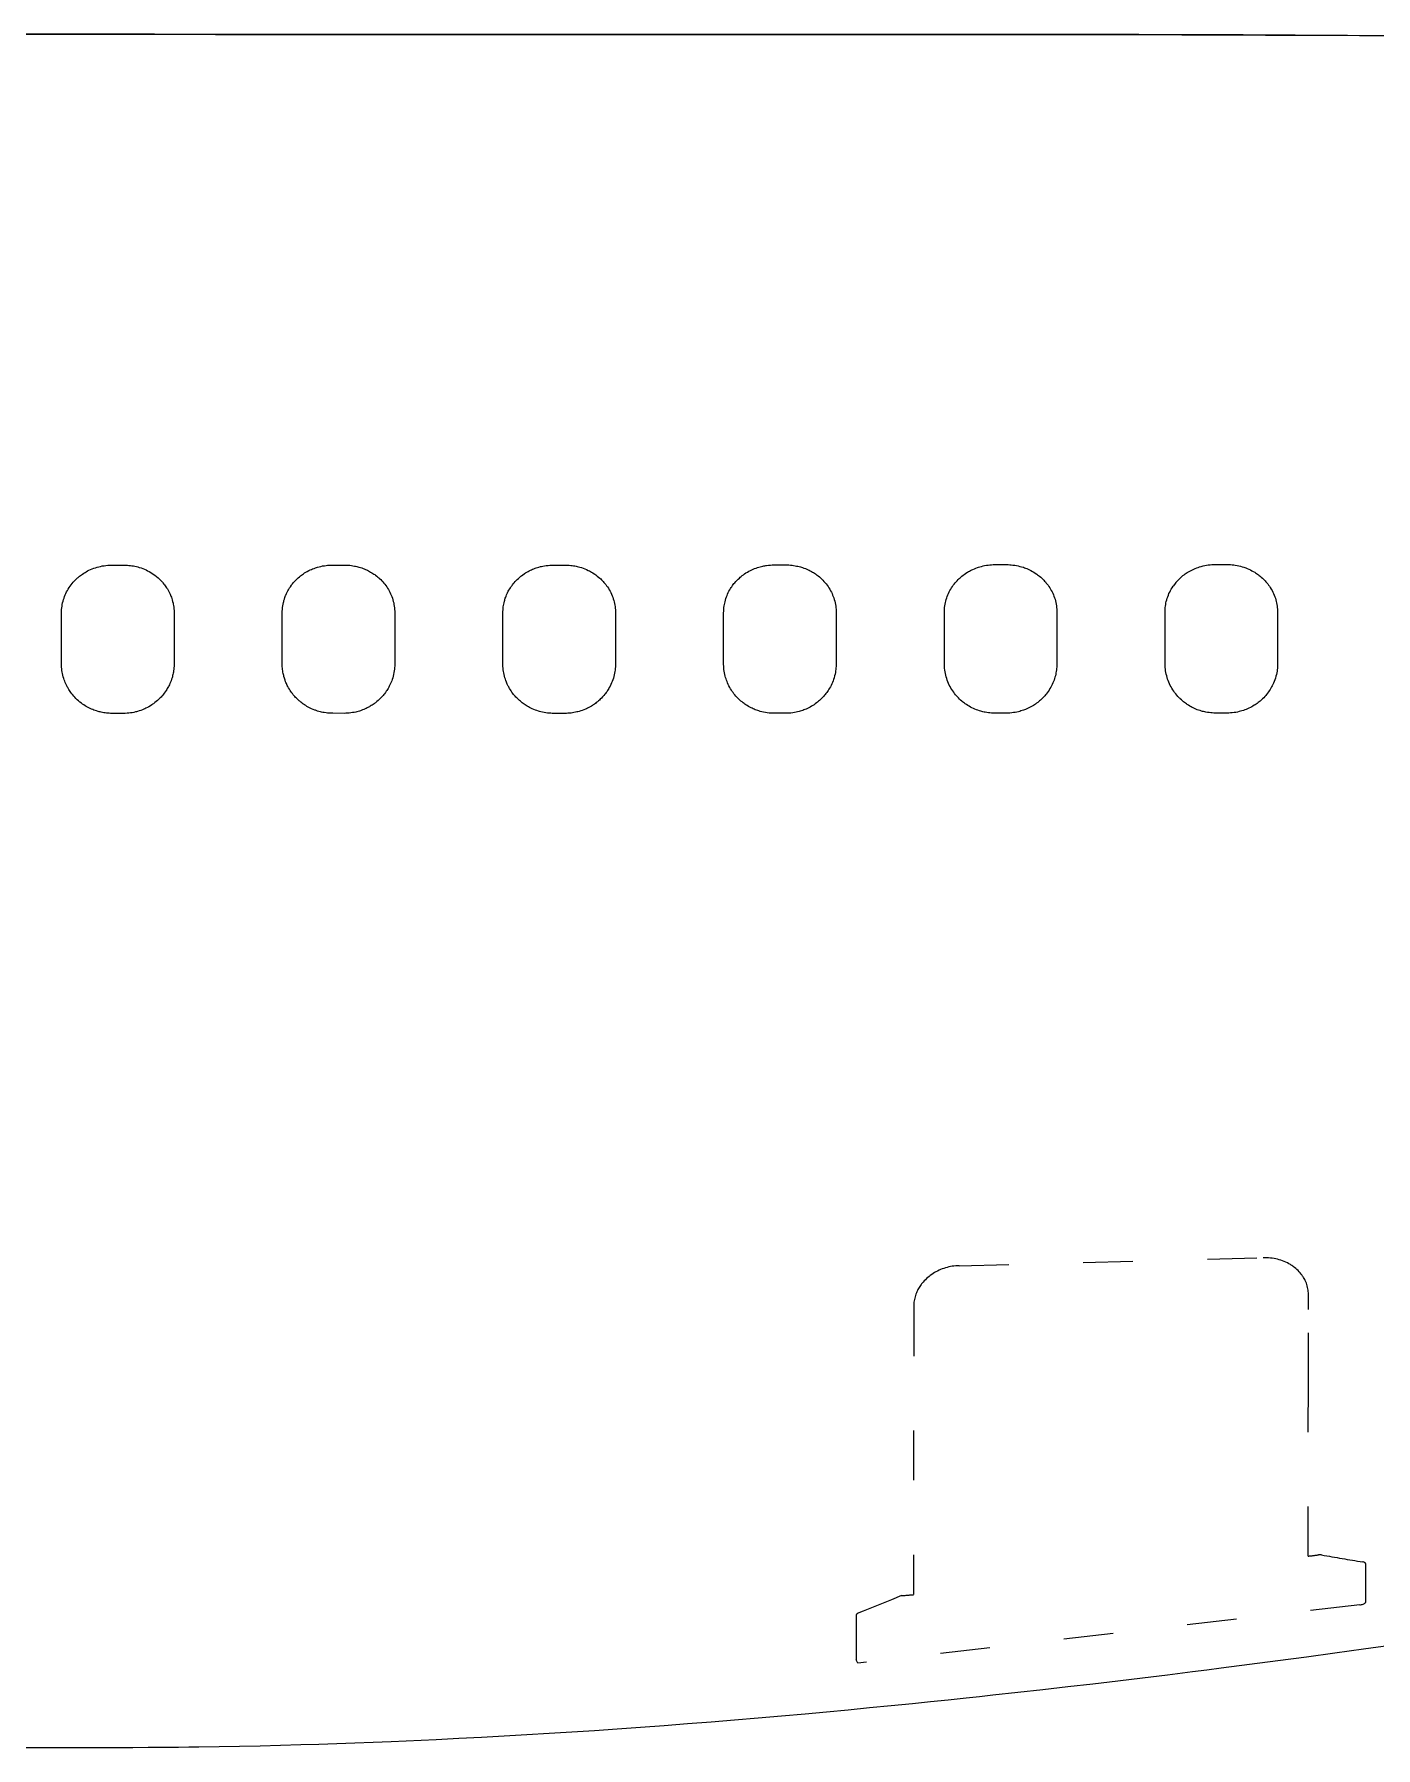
# Model space of a CAD drawing. Extents: x -62750 to 17911, y -49048 to 6133.
# Drawn here: x -39063 to -35821, y -3972 to 169 of the extents above; entities that cross this region are included whole.
import ezdxf

# ---------------------------------------------------------------- set-up
doc = ezdxf.new("R2010")
doc.units = 0
doc.linetypes.add('ACAD_ISO03W100', pattern=[30, 12, -18])
doc.layers.get('0').update_dxf_attribs({"linetype": 'CONTINUOUS'})
doc.layers.add('CargoDoors', color=7, linetype='ACAD_ISO03W100')

msp = doc.modelspace()

# ---------------------------------------------------------------- linework, layer by layer
at = {"color": 7}
for p, q in [((-38861.5, 168.6), (-39938.2, 168.6)), ((-39938.2, 168.6), (-38861.5, 168.6)), ((-37808.7, -1114.3), (-37780.7, -1114.2)), ((-38997.5, -1353.3), (-38997.5, -1229.9)), ((-38314.1, -1472.6), (-38342.1, -1472.5)), ((-37787.8, -1472.7), (-37808.8, -1472.7)), ((-37247.3, -1472.5), (-37275.3, -1472.5)), ((-36713.9, -1472.1), (-36741.9, -1472.1)), ((-36180.4, -1471.9), (-36208.4, -1471.9)), ((-38861.5, -3972.4), (-41877.7, -3972.4))]:
    msp.add_line(p, q, dxfattribs=at)
at = {"color": 7, "ltscale": 0.349609}
for p, q in [((-38875.5, -1114.3), (-38861.5, -1114.3)), ((-38342.1, -1114.1), (-38328.1, -1114.1))]:
    msp.add_line(p, q, dxfattribs=at)
at = {"color": 7, "ltscale": 0.001758}
msp.add_line((-38861.5, -1114.3), (-38861.5, -1114.3), dxfattribs=at)
msp.add_line((-38861.5, -1114.3), (-38861.5, -1114.3), dxfattribs=at)
at = {"color": 7, "ltscale": 0.34961}
msp.add_line((-38861.5, -1114.3), (-38847.5, -1114.3), dxfattribs=at)
at = {"color": 7, "ltscale": 0.349805}
msp.add_line((-38328.1, -1114.1), (-38314.1, -1114.1), dxfattribs=at)
at = {"color": 7, "ltscale": 0.349903}
for p, q in [((-37275.3, -1113.8), (-37261.3, -1113.8)), ((-37261.3, -1113.8), (-37247.3, -1113.8)), ((-37261.3, -1113.8), (-37247.3, -1113.8))]:
    msp.add_line(p, q, dxfattribs=at)
at = {"color": 7, "ltscale": 2.44141e-05}
for p, q in [((-37261.3, -1113.8), (-37261.3, -1113.8)), ((-37261.3, -1113.8), (-37261.3, -1113.8)), ((-36741.9, -1113.2), (-36741.9, -1113.2)), ((-36741.9, -1113.2), (-36741.9, -1113.2))]:
    msp.add_line(p, q, dxfattribs=at)
at = {"color": 7, "ltscale": 0.35}
for p, q in [((-36741.9, -1113.2), (-36727.9, -1113.1)), ((-36727.9, -1113.1), (-36713.9, -1113.1)), ((-36208.7, -1112.9), (-36194.7, -1112.9)), ((-36194.7, -1112.9), (-36180.7, -1112.9))]:
    msp.add_line(p, q, dxfattribs=at)
at = {"color": 7, "ltscale": 4.88281e-05}
msp.add_line((-36727.9, -1113.1), (-36727.9, -1113.1), dxfattribs=at)
msp.add_line((-36727.9, -1113.1), (-36727.9, -1113.1), dxfattribs=at)
at = {"color": 7, "ltscale": 0.349316}
msp.add_line((-38861.5, -1472.6), (-38875.5, -1472.6), dxfattribs=at)
at = {"color": 7, "ltscale": 0.002832}
msp.add_line((-38861.4, -1472.7), (-38861.5, -1472.7), dxfattribs=at)
at = {"color": 7, "ltscale": 0.349512}
msp.add_line((-38847.4, -1472.7), (-38861.4, -1472.7), dxfattribs=at)
at = {"color": 7, "ltscale": 0.175}
msp.add_line((-37780.8, -1472.7), (-37787.8, -1472.7), dxfattribs=at)
at = {"color": 7}
for points in [[(-35779.7, 164.7), (-35889.9, 165.5), (-36015.9, 166.3), (-36141.8, 166.9), (-36267.8, 167.4), (-36393.7, 167.8), (-36471.4, 168), (-36549, 168.1), (-36639.4, 168.3), (-36729.8, 168.3), (-36836, 168.4), (-36942.2, 168.3), (-37084, 168.3), (-37367.5, 168), (-37582.7, 167.8), (-37690.4, 167.8), (-37851.9, 167.7), (-37973, 167.7), (-38094.1, 167.8), (-38320.8, 168), (-38471.7, 168.2), (-38622.4, 168.4), (-38772.9, 168.5), (-38861.5, 168.6)], [(-38861.5, 168.6), (-38782.9, 168.5), (-38625.4, 168.4), (-38388.6, 168.1), (-38151.4, 167.8), (-38014.1, 167.8), (-37876.6, 167.7), (-37693.3, 167.8), (-37571.1, 167.8), (-37326.9, 168.1), (-37094.6, 168.3), (-36978.5, 168.3), (-36804.4, 168.4), (-36673.9, 168.3), (-36543.4, 168.1), (-36467.5, 168), (-36391.5, 167.8), (-36290.3, 167.5), (-36189.1, 167.1), (-36087.9, 166.7), (-35974.1, 166), (-35860.2, 165.3), (-35746.4, 164.4)], [(-38997.5, -1229.9), (-38997.4, -1225.8), (-38997.2, -1221.7), (-38996.8, -1217.7), (-38996.3, -1213.7), (-38995.7, -1209.7), (-38994.9, -1205.7), (-38993.9, -1201.7), (-38992.8, -1197.8), (-38991.5, -1193.9), (-38990.1, -1190.1), (-38988.6, -1186.3), (-38987, -1182.7), (-38985.2, -1179.1), (-38983.4, -1175.6), (-38981.3, -1172.1), (-38979.2, -1168.7), (-38976.9, -1165.3), (-38974.5, -1162.1), (-38972, -1158.9), (-38969.3, -1155.7), (-38966.5, -1152.7), (-38963.6, -1149.7), (-38960.6, -1146.8), (-38959, -1145.4), (-38957.3, -1143.9), (-38955.6, -1142.5), (-38953.9, -1141.1), (-38951.6, -1139.4), (-38949.2, -1137.6), (-38946.8, -1135.9), (-38943.8, -1133.9), (-38940.7, -1132.1), (-38937.6, -1130.3), (-38934.4, -1128.5), (-38931.1, -1126.9), (-38927.3, -1125.2), (-38923.5, -1123.5), (-38919.5, -1122), (-38915.5, -1120.6), (-38911.4, -1119.4), (-38907.3, -1118.3), (-38903.1, -1117.3), (-38898.9, -1116.4), (-38894.6, -1115.7), (-38890.3, -1115.2), (-38885.9, -1114.7), (-38881.6, -1114.5), (-38878.5, -1114.4), (-38875.5, -1114.3)], [(-38847.5, -1114.3), (-38844, -1114.3), (-38840.5, -1114.5), (-38837.7, -1114.6), (-38834.9, -1114.9), (-38831.2, -1115.3), (-38827.6, -1115.8), (-38823.9, -1116.4), (-38820.3, -1117.1), (-38816.7, -1117.9), (-38813.1, -1118.9), (-38809.6, -1119.9), (-38805.4, -1121.2), (-38801.3, -1122.7), (-38797.2, -1124.4), (-38793.3, -1126.1), (-38789.4, -1128), (-38785.5, -1130.1), (-38781.8, -1132.2), (-38778.1, -1134.5), (-38774.6, -1136.9), (-38771.2, -1139.4), (-38769.1, -1141), (-38767, -1142.7), (-38764.2, -1145.1), (-38761.5, -1147.5), (-38758.9, -1150), (-38758, -1150.9), (-38755.6, -1153.4), (-38753.6, -1155.7), (-38752.3, -1157.1), (-38750, -1160), (-38748.4, -1162), (-38746.9, -1164.1), (-38745.1, -1166.5), (-38743.5, -1169.1), (-38741.6, -1172), (-38739.9, -1175), (-38738.2, -1178), (-38736.7, -1181), (-38735.2, -1184.2), (-38734.1, -1186.9), (-38733, -1189.6), (-38732, -1192.2), (-38731.1, -1194.7), (-38729.9, -1198.5), (-38728.9, -1202.4), (-38728, -1206.2), (-38727.5, -1208.8), (-38726.9, -1212.1), (-38726.3, -1216.2), (-38725.9, -1220.2), (-38725.6, -1224.2), (-38725.5, -1228.2), (-38725.5, -1230.3), (-38725.5, -1349.1), (-38725.5, -1350.5), (-38725.5, -1355), (-38725.6, -1358.6), (-38725.8, -1362.3), (-38726.2, -1365.9), (-38726.6, -1369.6), (-38727.2, -1373.2), (-38727.7, -1375.8), (-38728.2, -1378.4), (-38728.9, -1381.2), (-38729.6, -1384), (-38730.4, -1386.9), (-38731.5, -1390.3), (-38732.7, -1393.7), (-38734, -1397), (-38735.4, -1400.2), (-38736.8, -1403.4), (-38738, -1405.8), (-38739.2, -1408.1), (-38740.5, -1410.4), (-38741.8, -1412.7), (-38743.1, -1414.9), (-38744.5, -1417.1), (-38746.7, -1420.4), (-38749.1, -1423.7), (-38751.3, -1426.6), (-38753.6, -1429.3), (-38755.3, -1431.3), (-38757, -1433.2), (-38758.8, -1435.1), (-38760.5, -1436.8), (-38762.2, -1438.5)], [(-38464, -1229.7), (-38464, -1225.5), (-38463.7, -1221.3), (-38463.3, -1217.1), (-38462.8, -1213), (-38462.1, -1208.9), (-38461.2, -1204.8), (-38460.6, -1202.3), (-38460, -1199.8), (-38459, -1196.4), (-38457.8, -1192.8), (-38456.8, -1190), (-38456, -1187.9), (-38455.5, -1186.7), (-38454, -1183.3), (-38452.4, -1180.1), (-38450.8, -1176.9), (-38449, -1173.7), (-38447.1, -1170.6), (-38446.4, -1169.5), (-38444.4, -1166.5), (-38442.1, -1163.2), (-38440.5, -1161.1), (-38439.3, -1159.5), (-38437.3, -1157.1), (-38435.2, -1154.8), (-38432.2, -1151.5), (-38429, -1148.4), (-38425.8, -1145.3), (-38422.6, -1142.6), (-38420, -1140.5), (-38417.9, -1138.9), (-38414.9, -1136.7), (-38412.9, -1135.4), (-38409.9, -1133.4), (-38406.8, -1131.5), (-38403.6, -1129.7), (-38399.8, -1127.7), (-38396.6, -1126.1), (-38393.2, -1124.6), (-38390.7, -1123.6), (-38387.2, -1122.2), (-38383.7, -1120.9), (-38381.2, -1120.1), (-38379.1, -1119.5), (-38375.2, -1118.4), (-38370.9, -1117.3), (-38366.7, -1116.4), (-38362.3, -1115.7)], [(-38362.3, -1115.7), (-38358.3, -1115.1), (-38354.3, -1114.6), (-38350.2, -1114.3), (-38346.2, -1114.1), (-38342.1, -1114.1)], [(-38314.1, -1114.1), (-38313.5, -1114.1), (-38309.3, -1114.2), (-38305.1, -1114.4), (-38301, -1114.8), (-38296.8, -1115.3), (-38293.2, -1115.8), (-38289.5, -1116.5), (-38286.8, -1117), (-38284.1, -1117.6), (-38281.4, -1118.3), (-38278.8, -1119), (-38275.3, -1120.1), (-38271.8, -1121.2), (-38268.9, -1122.3), (-38266.1, -1123.4), (-38263.2, -1124.6), (-38260.8, -1125.7), (-38258.3, -1126.8), (-38255.6, -1128.2), (-38253, -1129.6), (-38250.4, -1131), (-38247.2, -1132.9), (-38244.9, -1134.4), (-38242.7, -1135.9), (-38240.5, -1137.4), (-38238.4, -1138.9), (-38235.6, -1141.1), (-38232.8, -1143.3), (-38230.8, -1145.1), (-38228.8, -1146.9), (-38226.1, -1149.5), (-38223.4, -1152.2), (-38220.9, -1155), (-38218.4, -1157.8), (-38216, -1160.7), (-38213.8, -1163.8), (-38211.6, -1166.8)], [(-37890.7, -1144), (-37889.1, -1142.7), (-37887.4, -1141.3), (-37885.8, -1140), (-37883, -1137.9), (-37879.8, -1135.7), (-37878.2, -1134.7), (-37875.8, -1133.1), (-37873.3, -1131.6), (-37869.8, -1129.6), (-37867.4, -1128.4), (-37864.2, -1126.8), (-37861.7, -1125.6), (-37859.2, -1124.5), (-37855.7, -1123.1), (-37853.2, -1122.1), (-37850.6, -1121.2), (-37847.1, -1120.1), (-37843.6, -1119), (-37840, -1118.1), (-37837.3, -1117.4), (-37834.6, -1116.9), (-37830.3, -1116.1), (-37826.1, -1115.4), (-37821.8, -1114.9), (-37817.4, -1114.5), (-37813.1, -1114.3), (-37808.7, -1114.3)], [(-37780.7, -1114.2), (-37777.5, -1114.3), (-37774.3, -1114.4), (-37770.6, -1114.6), (-37766.9, -1115), (-37763.2, -1115.4), (-37760.1, -1115.9), (-37757.1, -1116.4), (-37754.1, -1117), (-37751.1, -1117.7), (-37748.1, -1118.4), (-37745.1, -1119.2), (-37740.9, -1120.5), (-37736.7, -1121.9), (-37732.6, -1123.5), (-37728.6, -1125.2), (-37724.6, -1127.1), (-37721.9, -1128.4), (-37719.3, -1129.8), (-37716.7, -1131.3), (-37713.5, -1133.2), (-37710.5, -1135.1), (-37708.3, -1136.6), (-37706.1, -1138.2), (-37702.8, -1140.7), (-37699.6, -1143.3), (-37696.4, -1146), (-37694.5, -1147.8), (-37692.6, -1149.7), (-37690.5, -1151.7), (-37688.5, -1153.9), (-37686.6, -1156), (-37684.3, -1158.8), (-37682.2, -1161.4), (-37680.1, -1164.1), (-37678.2, -1166.9)], [(-37332.8, -1127.4), (-37329.4, -1125.8), (-37325.9, -1124.2), (-37322.4, -1122.8), (-37319, -1121.5), (-37315.5, -1120.3), (-37312.2, -1119.2), (-37309, -1118.3), (-37305.7, -1117.5), (-37302.4, -1116.7), (-37300.1, -1116.2), (-37297.9, -1115.8), (-37295.7, -1115.4), (-37293.4, -1115.1), (-37288.9, -1114.6), (-37284.4, -1114.2), (-37279.9, -1113.9), (-37275.3, -1113.8)], [(-37247.3, -1113.8), (-37243.4, -1113.8), (-37239.4, -1114), (-37235.5, -1114.3), (-37231.8, -1114.7), (-37228.1, -1115.2), (-37224.5, -1115.8), (-37220.9, -1116.5), (-37217.8, -1117.1), (-37214.9, -1117.9), (-37211.9, -1118.7), (-37209.2, -1119.5), (-37206.6, -1120.3), (-37203.2, -1121.5), (-37199.7, -1122.8), (-37196.4, -1124.2), (-37193, -1125.7), (-37190.6, -1126.9), (-37188.2, -1128.1), (-37185, -1129.8), (-37182.7, -1131.1), (-37180.4, -1132.5), (-37177.9, -1134.1), (-37175.4, -1135.8), (-37173, -1137.5), (-37170.9, -1139), (-37168.8, -1140.6), (-37166, -1142.9), (-37163.3, -1145.3), (-37160.4, -1148), (-37157.5, -1150.8), (-37154.8, -1153.8), (-37152.1, -1156.8), (-37149.6, -1159.9), (-37147.1, -1163.1), (-37144.8, -1166.3)], [(-36844.4, -1166), (-36842.3, -1163), (-36840.1, -1160.1), (-36837.9, -1157.3), (-36835.6, -1154.6), (-36833.2, -1152), (-36830.8, -1149.4), (-36828.2, -1147), (-36825.9, -1144.9), (-36823.6, -1142.8), (-36821.6, -1141.1), (-36818.8, -1138.9), (-36815.7, -1136.7), (-36812.6, -1134.5), (-36809.5, -1132.5), (-36808.3, -1131.7), (-36805.2, -1129.9), (-36802.9, -1128.6), (-36800.9, -1127.5), (-36797.3, -1125.7), (-36794.8, -1124.6), (-36791.2, -1123), (-36787.5, -1121.5), (-36783.8, -1120.2), (-36781.1, -1119.3), (-36778.5, -1118.5), (-36774.5, -1117.4), (-36770.5, -1116.4), (-36766.5, -1115.5), (-36762.4, -1114.8), (-36758.3, -1114.2), (-36754.2, -1113.8), (-36750.1, -1113.4), (-36746, -1113.2), (-36741.9, -1113.2)], [(-36713.9, -1113.1), (-36709.9, -1113.2), (-36706, -1113.4), (-36702.1, -1113.7), (-36698.2, -1114.1), (-36693.9, -1114.7), (-36689.7, -1115.4), (-36685.4, -1116.3), (-36681.3, -1117.3), (-36677.1, -1118.4), (-36673, -1119.7), (-36670.4, -1120.6), (-36667.8, -1121.6), (-36664.4, -1122.9), (-36661.1, -1124.4), (-36657.8, -1125.9), (-36654.6, -1127.5), (-36651, -1129.5), (-36647.5, -1131.5), (-36644.1, -1133.7), (-36640.7, -1136), (-36638.6, -1137.5), (-36636.5, -1139.1), (-36633.7, -1141.4), (-36631, -1143.7), (-36628.4, -1146), (-36625.8, -1148.5), (-36623.3, -1151), (-36621.5, -1152.9), (-36619.8, -1154.9), (-36617.5, -1157.6), (-36615.4, -1160.2), (-36613.3, -1163), (-36611.4, -1165.8)], [(-36296.5, -1148), (-36293.9, -1145.5), (-36291.9, -1143.7), (-36289.9, -1142), (-36287.2, -1139.7), (-36284.3, -1137.6), (-36281.9, -1135.8), (-36279.4, -1134.1), (-36276.9, -1132.4), (-36273.8, -1130.6), (-36270.7, -1128.8), (-36267.5, -1127), (-36264.2, -1125.4), (-36260.9, -1123.9), (-36257.5, -1122.4), (-36254.1, -1121.1), (-36250.6, -1119.8), (-36247.1, -1118.7), (-36243, -1117.5), (-36238.8, -1116.4), (-36234.6, -1115.5), (-36230.3, -1114.7), (-36226.1, -1114), (-36221.7, -1113.5), (-36217.4, -1113.2), (-36213.1, -1112.9), (-36208.7, -1112.9)], [(-36180.7, -1112.9), (-36176.7, -1112.9), (-36172.7, -1113.1), (-36168.7, -1113.4), (-36164.6, -1113.9), (-36160.7, -1114.4), (-36156.4, -1115.2), (-36152.2, -1116), (-36148, -1117.1), (-36143.8, -1118.2), (-36139.8, -1119.5), (-36135.7, -1120.9), (-36131.7, -1122.5), (-36127.8, -1124.2), (-36123.9, -1126)], [(-37930.8, -1229.9), (-37930.7, -1226.3), (-37930.5, -1222.7), (-37930.2, -1219.1), (-37929.8, -1215.5), (-37929.3, -1211.9), (-37928.7, -1208.5), (-37928, -1205.2), (-37927.2, -1201.8), (-37926.5, -1199.4), (-37925.8, -1196.9), (-37925, -1194.4), (-37924.1, -1192), (-37923, -1189.1), (-37921.8, -1186.2), (-37920.6, -1183.3), (-37919.5, -1181), (-37917.7, -1177.5), (-37916.2, -1174.8), (-37914.4, -1171.8), (-37912.6, -1168.9), (-37910.5, -1165.7), (-37908.7, -1163.3), (-37907.6, -1161.9), (-37906, -1159.8), (-37903.6, -1156.9), (-37901.1, -1154.1), (-37898.5, -1151.3), (-37896, -1148.8), (-37893.4, -1146.4), (-37890.7, -1144)], [(-37397.3, -1229.6), (-37397.2, -1225.4), (-37397, -1221.2), (-37396.6, -1217.1), (-37396, -1212.9), (-37395.5, -1209.5), (-37394.8, -1206.1), (-37394, -1202.8), (-37393, -1198.9), (-37391.8, -1195.1), (-37390.5, -1191.3), (-37389.2, -1187.8), (-37387.7, -1184.3), (-37386.1, -1180.9), (-37384.4, -1177.6), (-37382.6, -1174.3), (-37380.7, -1171), (-37379.3, -1168.8), (-37377.8, -1166.6), (-37375.8, -1163.8), (-37374.1, -1161.4), (-37372.3, -1159.1), (-37370.4, -1156.9), (-37368.1, -1154.2), (-37365.3, -1151.2), (-37362.3, -1148.3), (-37359.3, -1145.5), (-37357.3, -1143.7), (-37355.3, -1142), (-37352.5, -1139.8), (-37349.6, -1137.7), (-37346.6, -1135.6), (-37343.3, -1133.4), (-37339.9, -1131.3), (-37336.4, -1129.3), (-37332.8, -1127.4)], [(-36123.9, -1126), (-36120.5, -1127.8), (-36117.2, -1129.6), (-36113.9, -1131.6), (-36111.6, -1133.1), (-36109.3, -1134.5), (-36107.1, -1136.1), (-36105, -1137.6), (-36102.9, -1139.3), (-36100.8, -1140.9), (-36098, -1143.2), (-36095.4, -1145.6), (-36092.8, -1148), (-36090.4, -1150.5), (-36088.6, -1152.5), (-36086.8, -1154.4), (-36084.5, -1157.1), (-36082.4, -1159.8), (-36080.3, -1162.5), (-36078.3, -1165.3)], [(-38211.6, -1166.8), (-38209.5, -1170), (-38207.5, -1173.3), (-38205.6, -1176.7), (-38203.8, -1180.1), (-38202.2, -1183.5), (-38200.7, -1187.1), (-38199.2, -1190.6), (-38198, -1194.2), (-38196.8, -1198.1), (-38195.7, -1201.9), (-38194.7, -1205.8), (-38194, -1209.8), (-38193.3, -1213.7), (-38192.8, -1217.7), (-38192.4, -1221.7), (-38192.2, -1225.7), (-38192.1, -1229.8)], [(-37678.2, -1166.9), (-37675.9, -1170.3), (-37673.8, -1173.8), (-37671.9, -1177.3), (-37670, -1180.9), (-37668.3, -1184.6), (-37666.7, -1188.3), (-37665.3, -1192.1), (-37664, -1195.9), (-37662.9, -1199.6), (-37661.9, -1203.3), (-37661.1, -1207), (-37660.3, -1210.8), (-37659.8, -1214.5), (-37659.3, -1218.3), (-37659, -1222.2), (-37658.8, -1226), (-37658.7, -1229.8)], [(-37144.8, -1166.3), (-37142.7, -1169.6), (-37140.7, -1172.8), (-37138.8, -1176.2), (-37137, -1179.6), (-37135.4, -1183.1), (-37133.9, -1186.6), (-37132.4, -1190.1), (-37131.2, -1193.8), (-37129.9, -1197.6), (-37128.9, -1201.4), (-37127.9, -1205.3), (-37127.1, -1209.3), (-37126.5, -1213.2), (-37126, -1217.2), (-37125.6, -1221.2), (-37125.4, -1225.3), (-37125.3, -1229.3)], [(-36863.9, -1229), (-36863.8, -1225), (-36863.6, -1220.9), (-36863.3, -1216.9), (-36862.7, -1212.9), (-36862.1, -1209), (-36861.3, -1205), (-36860.4, -1201.1), (-36859.3, -1197.2), (-36858.1, -1193.6), (-36856.8, -1189.9), (-36855.4, -1186.3), (-36853.9, -1182.8), (-36852.2, -1179.3), (-36850.5, -1175.9), (-36848.6, -1172.5), (-36846.6, -1169.2), (-36844.4, -1166)], [(-36611.4, -1165.8), (-36609.3, -1169), (-36607.3, -1172.3), (-36605.4, -1175.6), (-36603.6, -1179), (-36602, -1182.5), (-36600.4, -1186), (-36599, -1189.5), (-36597.7, -1193.2), (-36596.5, -1197), (-36595.5, -1200.8), (-36594.5, -1204.8), (-36593.7, -1208.7), (-36593.1, -1212.7), (-36592.6, -1216.6), (-36592.2, -1220.7), (-36592, -1224.7), (-36591.9, -1228.7)], [(-36330.6, -1228.6), (-36330.6, -1224.8), (-36330.4, -1220.9), (-36330.1, -1217.1), (-36329.6, -1213.3), (-36329, -1209.6), (-36328.3, -1205.8), (-36327.5, -1202.1), (-36326.5, -1198.3), (-36325.3, -1194.5), (-36324, -1190.7), (-36322.6, -1186.9), (-36321, -1183.2), (-36319.3, -1179.5), (-36317.5, -1175.9), (-36315.5, -1172.4), (-36313.4, -1168.9), (-36311.2, -1165.5)], [(-36078.3, -1165.3), (-36076.1, -1168.7), (-36073.9, -1172.2), (-36071.9, -1175.8), (-36070.1, -1179.4), (-36068.3, -1183.1), (-36066.7, -1186.9), (-36065.2, -1190.7), (-36063.9, -1194.6), (-36062.8, -1198.3), (-36061.8, -1202), (-36061, -1205.7), (-36060.3, -1209.4), (-36059.7, -1213.2), (-36059.2, -1217), (-36058.9, -1220.8), (-36058.7, -1224.7), (-36058.6, -1228.5)], [(-38427.3, -1438.4), (-38429.6, -1436.2), (-38431.8, -1433.9), (-38434, -1431.5), (-38435.4, -1429.9), (-38437.5, -1427.5), (-38439.5, -1424.9), (-38440.8, -1423.1), (-38443, -1420.1), (-38445, -1417.1), (-38446.9, -1414), (-38448.8, -1410.9), (-38450.5, -1407.7), (-38451.8, -1405.3), (-38452.9, -1402.9), (-38454, -1400.5), (-38455, -1398.2), (-38455.9, -1396.1), (-38457.3, -1392.3), (-38458.2, -1389.8), (-38459, -1387.2), (-38460, -1383.8), (-38460.6, -1381.2), (-38461.2, -1378.6), (-38461.8, -1376), (-38462.3, -1373.4), (-38462.8, -1369.9), (-38463.3, -1366.5), (-38463.6, -1363.1), (-38463.9, -1359.8), (-38464, -1356.4), (-38464, -1354.7), (-38464.1, -1349.9), (-38464, -1229.7)], [(-38192.1, -1229.8), (-38192.1, -1348.6), (-38192.1, -1351.7), (-38192.2, -1356.4), (-38192.3, -1358.9), (-38192.4, -1361.4), (-38192.8, -1365.7), (-38193.4, -1369.9), (-38194, -1374.2), (-38194.9, -1378.4), (-38195.9, -1382.5), (-38197.1, -1386.6), (-38198.4, -1390.7), (-38199.6, -1394.1), (-38200.9, -1397.4), (-38202.2, -1400.6), (-38203.7, -1403.8), (-38205.3, -1407), (-38206.7, -1409.6), (-38208.2, -1412.2), (-38209.7, -1414.8), (-38211.1, -1417), (-38212.6, -1419.2), (-38214.7, -1422.2), (-38216.8, -1425.1), (-38218.5, -1427.2), (-38220.2, -1429.2), (-38223, -1432.4), (-38225.9, -1435.5), (-38228.9, -1438.5)], [(-37894, -1438.6), (-37895.6, -1437), (-37897.2, -1435.4), (-37899.2, -1433.3), (-37901.2, -1431), (-37903.2, -1428.7), (-37904.9, -1426.7), (-37906.5, -1424.6), (-37908.9, -1421.3), (-37911.2, -1418), (-37912.4, -1416.1), (-37914.5, -1412.6), (-37915.6, -1410.7), (-37916.7, -1408.8), (-37917.7, -1406.9), (-37918.7, -1404.9), (-37920.2, -1401.7), (-37921.3, -1399.3), (-37922.3, -1396.9), (-37923.6, -1393.6), (-37924.7, -1390.2), (-37925.9, -1386.5), (-37927, -1382.7), (-37927.9, -1378.9), (-37928.7, -1375), (-37929.4, -1371.1), (-37929.9, -1367.2), (-37930.3, -1363.3), (-37930.6, -1359.4), (-37930.7, -1355.5), (-37930.8, -1353.3), (-37930.8, -1348.9), (-37930.8, -1229.9)], [(-37658.7, -1229.8), (-37658.7, -1348.6), (-37658.7, -1352.3), (-37658.8, -1356.5), (-37658.9, -1360.3), (-37659.2, -1364.2), (-37659.7, -1368), (-37660.2, -1371.8), (-37660.9, -1375.5), (-37661.7, -1379.5), (-37662.7, -1383.5), (-37663.9, -1387.5), (-37665.2, -1391.4), (-37666.6, -1395.3), (-37668.2, -1399.1), (-37669.9, -1402.9), (-37671.7, -1406.7), (-37673.7, -1410.3), (-37675, -1412.6), (-37676.4, -1414.9), (-37677.8, -1417.2), (-37679.2, -1419.4), (-37681.3, -1422.3), (-37682.9, -1424.5), (-37684.6, -1426.6), (-37687.1, -1429.7), (-37689.8, -1432.8), (-37692.6, -1435.7), (-37695.5, -1438.6)], [(-37360.5, -1438.4), (-37363, -1435.9), (-37365.5, -1433.4), (-37367.9, -1430.7), (-37370.2, -1428), (-37372.4, -1425.2), (-37374.5, -1422.4), (-37376.6, -1419.5), (-37378.6, -1416.5), (-37380.5, -1413.5), (-37382.5, -1410), (-37384.4, -1406.5), (-37386.1, -1402.9), (-37387.8, -1399.2), (-37389.1, -1395.9), (-37390.4, -1392.6), (-37391.5, -1389.3), (-37392.6, -1385.9), (-37393.5, -1382.5), (-37394.5, -1378.6), (-37395.3, -1374.6), (-37396, -1370.6), (-37396.5, -1366.6), (-37396.9, -1362.6), (-37397.2, -1358.6), (-37397.3, -1354.5), (-37397.3, -1354), (-37397.3, -1349.9), (-37397.3, -1229.6)], [(-37125.3, -1229.3), (-37125.3, -1347.9), (-37125.3, -1351.8), (-37125.4, -1355.9), (-37125.5, -1359.4), (-37125.8, -1362.9), (-37126.1, -1366.4), (-37126.6, -1369.9), (-37127.3, -1374), (-37128.1, -1378.2), (-37129.1, -1382.3), (-37130.2, -1386.4), (-37131.5, -1390.4), (-37132.9, -1394.1), (-37134.3, -1397.7), (-37135.9, -1401.3), (-37137.5, -1404.9), (-37139.3, -1408.4), (-37141.1, -1411.5), (-37142.9, -1414.5), (-37144.8, -1417.5), (-37146.5, -1420), (-37148.2, -1422.4), (-37150, -1424.8), (-37151.7, -1426.9), (-37153.4, -1429), (-37156.2, -1432.2), (-37159.1, -1435.3), (-37162.1, -1438.3)], [(-36827.2, -1438), (-36829.7, -1435.5), (-36832.1, -1432.9), (-36834.5, -1430.3), (-36836.8, -1427.6), (-36839, -1424.8), (-36841.4, -1421.6), (-36843.8, -1418.3), (-36845.9, -1414.9), (-36848, -1411.5), (-36850, -1407.9), (-36851.9, -1404.2), (-36853.7, -1400.4), (-36855.4, -1396.5), (-36856.9, -1392.5), (-36858.2, -1388.5), (-36859.5, -1384.5), (-36860.6, -1380.4), (-36861.5, -1376.3), (-36862.3, -1372.1), (-36862.9, -1367.9), (-36863.4, -1363.7), (-36863.7, -1359.5), (-36863.8, -1357.2), (-36863.9, -1354.9), (-36863.9, -1352.5), (-36863.9, -1347.6), (-36863.9, -1229)], [(-36591.9, -1228.7), (-36591.9, -1238.9), (-36591.9, -1349.1), (-36591.9, -1350.6), (-36591.9, -1353.7), (-36592, -1357.2), (-36592.2, -1360.7), (-36592.5, -1364.2), (-36592.9, -1367.7), (-36593.5, -1371.2), (-36594.1, -1374.7), (-36594.8, -1378.1), (-36595.6, -1381.6), (-36596.6, -1385), (-36597.6, -1388.4), (-36598.9, -1392), (-36600.2, -1395.6), (-36601.7, -1399.2), (-36603.3, -1402.7), (-36605, -1406.1), (-36606.8, -1409.5), (-36608.8, -1412.9), (-36610.9, -1416.3), (-36613.1, -1419.5), (-36615.4, -1422.7), (-36617.8, -1425.9), (-36619.5, -1428), (-36621.2, -1430), (-36623.6, -1432.7), (-36626.1, -1435.3), (-36628.7, -1437.8)], [(-36296.5, -1434.9), (-36299.4, -1431.9), (-36302.1, -1428.7), (-36304.8, -1425.5), (-36307.3, -1422.2), (-36309.7, -1418.8), (-36311.9, -1415.4), (-36314, -1412), (-36316, -1408.5), (-36317.9, -1405), (-36319.7, -1401.2), (-36321.3, -1397.5), (-36322.9, -1393.6), (-36324.3, -1389.8), (-36325.5, -1385.8), (-36326.6, -1381.9), (-36327.6, -1377.9), (-36328.5, -1373.8), (-36329.1, -1369.8), (-36329.7, -1365.7), (-36330.1, -1361.6), (-36330.4, -1357.5), (-36330.5, -1353.3), (-36330.5, -1353.1), (-36330.5, -1348.9), (-36330.6, -1228.6)], [(-36058.6, -1228.5), (-36058.5, -1270.5), (-36058.5, -1347.9), (-36058.5, -1350.8), (-36058.5, -1352.9), (-36058.5, -1356.5), (-36058.7, -1360.1), (-36059, -1363.6), (-36059.4, -1367.1), (-36059.9, -1370.6), (-36060.6, -1374.8), (-36061.5, -1379), (-36062.6, -1383.1), (-36063.8, -1387.3), (-36065.2, -1391.3), (-36066.7, -1395.4), (-36068.3, -1399.4), (-36069.8, -1402.6), (-36071.4, -1405.8), (-36073.1, -1408.9), (-36074.8, -1412), (-36076.7, -1415.1), (-36078.6, -1418.1), (-36080.7, -1421), (-36082.8, -1423.9), (-36085, -1426.7), (-36087.3, -1429.4), (-36089.7, -1432.1), (-36092.2, -1434.8), (-36094.8, -1437.3)], [(-38875.5, -1472.6), (-38879.1, -1472.6), (-38882.6, -1472.4), (-38886.2, -1472.2), (-38889.2, -1471.9), (-38892.2, -1471.5), (-38895.2, -1471.1), (-38898.8, -1470.4), (-38901.4, -1469.9), (-38904.1, -1469.3), (-38906.7, -1468.6), (-38909.3, -1467.9), (-38912.8, -1466.9), (-38916.3, -1465.7), (-38919.1, -1464.7), (-38921.9, -1463.6), (-38924.7, -1462.4), (-38928, -1461), (-38931.3, -1459.4), (-38934.4, -1457.7), (-38937.6, -1455.9), (-38940.7, -1454.1), (-38943.7, -1452.1), (-38946.7, -1450.1), (-38949.6, -1448), (-38953, -1445.3), (-38956.4, -1442.5), (-38959.5, -1439.7), (-38962.6, -1436.7), (-38965.6, -1433.6), (-38968, -1430.9), (-38970.4, -1428.2), (-38972.6, -1425.4), (-38974.8, -1422.5), (-38976.8, -1419.6), (-38978.5, -1417.1), (-38980, -1414.6), (-38981.6, -1412.1), (-38982.6, -1410.2), (-38983.7, -1408.3), (-38984.7, -1406.3), (-38985.7, -1404.4), (-38987.2, -1401.2), (-38988.6, -1397.9), (-38989.9, -1394.6), (-38991.1, -1391.3), (-38992.2, -1388), (-38993.3, -1384.2), (-38994.3, -1380.4), (-38995.1, -1376.5), (-38995.9, -1372.7), (-38996.5, -1368.8), (-38996.9, -1364.9), (-38997.2, -1361.1), (-38997.4, -1357.2), (-38997.5, -1353.3)], [(-38762.2, -1438.5), (-38765.3, -1441.4), (-38768.5, -1444.1), (-38771.7, -1446.7), (-38775.1, -1449.3), (-38777.3, -1450.8), (-38779.5, -1452.3), (-38782.8, -1454.4), (-38786.3, -1456.5), (-38789.8, -1458.4), (-38793.4, -1460.3), (-38795.9, -1461.4), (-38798.3, -1462.5), (-38802, -1464), (-38805.8, -1465.5), (-38809.6, -1466.8), (-38813.5, -1467.9), (-38816.1, -1468.7), (-38818.7, -1469.3), (-38822.7, -1470.2), (-38826.8, -1471), (-38830.8, -1471.6), (-38835, -1472.1), (-38839.1, -1472.4), (-38843.3, -1472.7), (-38847.4, -1472.7)], [(-38362.4, -1470.9), (-38365.6, -1470.3), (-38368.8, -1469.6), (-38372, -1468.9), (-38375.4, -1468), (-38378.8, -1467), (-38380.6, -1466.4), (-38383.8, -1465.3), (-38385.7, -1464.6), (-38389.1, -1463.2), (-38393.2, -1461.5), (-38395.1, -1460.6), (-38397.8, -1459.3), (-38401.1, -1457.6), (-38404.3, -1455.7), (-38407.3, -1454), (-38410.1, -1452.1), (-38413, -1450.2), (-38414, -1449.5), (-38416.9, -1447.4), (-38419.3, -1445.5), (-38421.7, -1443.5), (-38423.5, -1442), (-38425.4, -1440.2), (-38427.3, -1438.4)], [(-38228.9, -1438.5), (-38232, -1441.4), (-38235.2, -1444.1), (-38238.5, -1446.8), (-38240, -1447.9), (-38242.2, -1449.5), (-38244.4, -1451.1), (-38246.7, -1452.6), (-38248.9, -1454), (-38251.2, -1455.4), (-38253.5, -1456.7), (-38255.8, -1458), (-38258.7, -1459.4), (-38261.5, -1460.8), (-38264, -1462), (-38267.1, -1463.3), (-38270.2, -1464.5), (-38271.5, -1465), (-38274.9, -1466.2), (-38277.5, -1467), (-38280.5, -1467.9), (-38283.6, -1468.7), (-38286.2, -1469.4), (-38290.1, -1470.2), (-38294.1, -1470.9), (-38298.1, -1471.5), (-38302.1, -1472), (-38306.1, -1472.3), (-38310.1, -1472.5), (-38314.1, -1472.6)], [(-37808.8, -1472.7), (-37811.8, -1472.7), (-37814.9, -1472.5), (-37817.9, -1472.4), (-37820.6, -1472.1), (-37823.3, -1471.8), (-37826.9, -1471.4), (-37831.1, -1470.7), (-37835.3, -1469.8), (-37839.4, -1468.9), (-37842, -1468.2), (-37844.6, -1467.4), (-37848.5, -1466.1), (-37852.4, -1464.7), (-37856.3, -1463.2), (-37860.1, -1461.6), (-37863.4, -1460), (-37866.2, -1458.6), (-37868.9, -1457.1), (-37872.1, -1455.3), (-37874.4, -1453.9), (-37876.6, -1452.4), (-37879.1, -1450.7), (-37881.5, -1449), (-37883.9, -1447.2), (-37886.2, -1445.4), (-37888.5, -1443.5), (-37890.7, -1441.6)], [(-37695.5, -1438.6), (-37697.4, -1440.4), (-37699.4, -1442.1), (-37702.1, -1444.5), (-37705, -1446.7), (-37707.4, -1448.6), (-37709.8, -1450.3), (-37712.3, -1452), (-37714.6, -1453.5), (-37716.8, -1454.9), (-37720, -1456.7), (-37723.2, -1458.5), (-37726.4, -1460.1), (-37728.9, -1461.3), (-37731.3, -1462.4), (-37735.1, -1464), (-37738.9, -1465.4), (-37742.8, -1466.7), (-37746.7, -1467.9), (-37749.3, -1468.6), (-37751.9, -1469.3), (-37755.4, -1470.1), (-37759, -1470.8), (-37762.6, -1471.4), (-37766.2, -1471.8), (-37769.8, -1472.2), (-37773.5, -1472.5), (-37777.1, -1472.6), (-37780.8, -1472.7)], [(-37275.3, -1472.5), (-37278.8, -1472.4), (-37283.2, -1472.2), (-37287.6, -1471.9), (-37292, -1471.4), (-37296.4, -1470.7), (-37300.7, -1469.9), (-37305, -1468.9), (-37309.3, -1467.8), (-37312.1, -1466.9), (-37315, -1466), (-37317.8, -1465), (-37321.2, -1463.7), (-37323.7, -1462.6), (-37326.2, -1461.5), (-37328.7, -1460.4), (-37331.1, -1459.2), (-37334.3, -1457.5), (-37337.5, -1455.8), (-37340.5, -1453.9), (-37343.6, -1451.9), (-37345.9, -1450.4), (-37348.1, -1448.8), (-37350.2, -1447.2), (-37352.9, -1445.1), (-37355.5, -1443), (-37358, -1440.7), (-37360.5, -1438.4)], [(-37162.1, -1438.3), (-37163.3, -1439.4), (-37165.5, -1441.4), (-37167.8, -1443.4), (-37170.1, -1445.3), (-37172.9, -1447.5), (-37175.8, -1449.7), (-37178.8, -1451.7), (-37181.8, -1453.7), (-37184.9, -1455.5), (-37188.1, -1457.3), (-37191.3, -1459), (-37194.6, -1460.6), (-37197.9, -1462.1), (-37201.2, -1463.5), (-37203.7, -1464.5), (-37206.3, -1465.4), (-37209.1, -1466.4), (-37212, -1467.3), (-37214.9, -1468.1), (-37218.5, -1469), (-37222, -1469.8), (-37226.2, -1470.6), (-37230.4, -1471.3), (-37234.6, -1471.8), (-37238.8, -1472.2), (-37243.1, -1472.4), (-37247.3, -1472.5)], [(-36741.9, -1472.1), (-36745.9, -1472), (-36749.8, -1471.9), (-36753.7, -1471.6), (-36757.6, -1471.1), (-36761.5, -1470.6), (-36765.3, -1469.9), (-36768, -1469.4), (-36770.6, -1468.8), (-36773.3, -1468.1), (-36775.9, -1467.4), (-36779.3, -1466.3), (-36782.8, -1465.2), (-36786.5, -1463.8), (-36790.1, -1462.4), (-36793.7, -1460.8), (-36797.2, -1459.1), (-36800.7, -1457.3), (-36804.1, -1455.4), (-36807.2, -1453.5), (-36810.3, -1451.5), (-36813.3, -1449.5), (-36815.5, -1447.9), (-36817.6, -1446.3), (-36819.7, -1444.6), (-36821.8, -1442.9), (-36824.5, -1440.5), (-36827.2, -1438)], [(-36628.7, -1437.8), (-36630.3, -1439.4), (-36631.9, -1440.9), (-36633.6, -1442.3), (-36635.3, -1443.8), (-36638.1, -1446), (-36641, -1448.2), (-36643.6, -1450.1), (-36646.2, -1451.8), (-36648.5, -1453.3), (-36651.6, -1455.2), (-36654.7, -1457), (-36658, -1458.7), (-36661.2, -1460.3), (-36664.5, -1461.8), (-36667.9, -1463.2), (-36670.4, -1464.1), (-36672.9, -1465.1), (-36675.8, -1466), (-36678.7, -1466.9), (-36681.6, -1467.8), (-36685.1, -1468.7), (-36688.6, -1469.5), (-36692.8, -1470.3), (-36697, -1470.9), (-36701.2, -1471.4), (-36705.5, -1471.8), (-36709.7, -1472), (-36713.9, -1472.1)], [(-36208.4, -1471.9), (-36212.4, -1471.9), (-36216.3, -1471.7), (-36220.2, -1471.4), (-36224.2, -1470.9), (-36228.1, -1470.4), (-36232, -1469.7), (-36234.6, -1469.1), (-36237.3, -1468.5), (-36239.9, -1467.9), (-36242.5, -1467.1), (-36246, -1466.1), (-36249.4, -1464.9), (-36252.8, -1463.7), (-36256.2, -1462.3), (-36259.5, -1460.9), (-36262.8, -1459.3), (-36265.2, -1458.1), (-36267.6, -1456.8), (-36270.8, -1455), (-36273.9, -1453.2), (-36276.9, -1451.2), (-36279.1, -1449.7), (-36281.3, -1448.1), (-36283.5, -1446.5), (-36285.6, -1444.8), (-36288.4, -1442.5), (-36291.1, -1440.1), (-36293.8, -1437.6)], [(-36094.8, -1437.3), (-36096.4, -1438.9), (-36098.6, -1440.9), (-36100.9, -1442.9), (-36103.2, -1444.8), (-36105.6, -1446.6), (-36108, -1448.4), (-36110.5, -1450.2), (-36112.7, -1451.7), (-36115, -1453.2), (-36118.1, -1455), (-36121.2, -1456.8), (-36124.4, -1458.5), (-36127.7, -1460.1), (-36131, -1461.6), (-36134.3, -1463), (-36137.7, -1464.3), (-36141.1, -1465.5), (-36144.6, -1466.6), (-36148.1, -1467.6), (-36151.6, -1468.5), (-36155.6, -1469.4), (-36159.7, -1470.2), (-36163.8, -1470.8), (-36168, -1471.3), (-36172.1, -1471.6), (-36176.2, -1471.8), (-36180.4, -1471.9)], [(-38342.1, -1472.5), (-38346.2, -1472.5), (-38350.2, -1472.3), (-38354.3, -1471.9), (-38358.3, -1471.5), (-38362.4, -1470.9)], [(-35785.8, -3725.1), (-35851.2, -3734.3), (-35920, -3743.8), (-35988.8, -3753.2), (-36057.6, -3762.4), (-36126.5, -3771.5), (-36195.3, -3780.4), (-36229.7, -3784.8), (-36264.2, -3789.2), (-36324.4, -3796.7), (-36384.7, -3804.1), (-36445, -3811.4), (-36505.3, -3818.5), (-36565.6, -3825.5), (-36625.9, -3832.4), (-36686.2, -3839.2), (-36746.6, -3845.8), (-36779, -3849.3), (-36811.3, -3852.8), (-36854.5, -3857.3), (-36897.7, -3861.8), (-36940.9, -3866.2), (-36992.8, -3871.3), (-37044.6, -3876.4), (-37096.5, -3881.4), (-37148.4, -3886.2), (-37200.3, -3891), (-37257.1, -3896), (-37313.9, -3900.9), (-37370.7, -3905.7), (-37427.5, -3910.4), (-37484.3, -3914.9), (-37541.2, -3919.2), (-37598, -3923.4), (-37654.9, -3927.4), (-37709.5, -3931.2), (-37764.1, -3934.8), (-37818.7, -3938.2), (-37873.3, -3941.5), (-37928, -3944.7), (-37982.6, -3947.7), (-38037.2, -3950.5), (-38064.5, -3951.9), (-38091.8, -3953.2), (-38128.2, -3954.9), (-38164.7, -3956.5), (-38201.1, -3958.1), (-38244.7, -3959.9), (-38288.4, -3961.5), (-38332.1, -3963.1), (-38375.8, -3964.5), (-38419.4, -3965.8), (-38468.6, -3967.2), (-38517.8, -3968.4), (-38567, -3969.4), (-38616.2, -3970.3), (-38665.3, -3971.1), (-38689.9, -3971.4), (-38714.4, -3971.7), (-38751.2, -3972), (-38788, -3972.2), (-38824.8, -3972.4), (-38861.5, -3972.4)]]:
    msp.add_lwpolyline(points, dxfattribs=at)
for centre, radius, start, end in [((-36215.6, -1230.7), 115.7, 134.3935, 145.7277), ((-37797.7, -1337.9), 139.3, 226.3097, 228.1199), ((-37797.7, -1337.9), 139.3, 226.3097, 228.1199), ((-36208.5, -1349), 122.9, 224.2868, 226.1019), ((-36208.5, -1349), 122.9, 224.2868, 226.1019)]:
    msp.add_arc(centre, radius, start, end, dxfattribs=at)
at = {"layer": 'CargoDoors', "color": 7, "ltscale": 10}
for points in [[(-36828.1, -2807.5), (-36832.3, -2807.6), (-36836.5, -2807.9), (-36840.6, -2808.4), (-36844.8, -2809), (-36848.9, -2809.7), (-36853, -2810.5), (-36857.1, -2811.5), (-36861.1, -2812.6), (-36865.1, -2813.9), (-36869.1, -2815.3), (-36872.9, -2816.8), (-36876.8, -2818.5), (-36880.5, -2820.3), (-36884.1, -2822.2), (-36887.7, -2824.2), (-36891.1, -2826.3), (-36894.5, -2828.5), (-36897.8, -2830.9), (-36900.9, -2833.3), (-36904, -2835.9), (-36907, -2838.5), (-36909.8, -2841.3), (-36912.6, -2844.1), (-36915.2, -2847.1), (-36917.7, -2850.1), (-36919, -2851.7), (-36920.2, -2853.3), (-36921.7, -2855.5), (-36923.2, -2857.7), (-36924.6, -2859.9), (-36926.1, -2862.5), (-36927.6, -2865.1), (-36928.9, -2867.7), (-36930.2, -2870.3), (-36931.5, -2873.4), (-36932.7, -2876.5), (-36933.8, -2879.7), (-36934.8, -2882.8), (-36935.6, -2886), (-36936.3, -2889.2), (-36936.9, -2892.5), (-36937.4, -2895.8), (-36937.8, -2899.2), (-36938, -2902.6), (-36938, -2905.9)], [(-36828.1, -2807.5), (-36093.4, -2788.3)], [(-35984.1, -2876.8), (-35984.2, -2873.4), (-35984.4, -2870), (-35984.8, -2866.6), (-35985.4, -2863.2), (-35986, -2859.8), (-35986.9, -2856.5), (-35987.9, -2853.2), (-35989, -2850), (-35990.3, -2846.8), (-35991.7, -2843.6), (-35992.9, -2841.1), (-35994.3, -2838.7), (-35995.7, -2836.3), (-35997.1, -2834), (-35998.2, -2832.4), (-35999.2, -2830.9), (-36000.3, -2829.4), (-36001.5, -2827.9), (-36003.9, -2825), (-36006.4, -2822.2), (-36009, -2819.4), (-36011.8, -2816.8), (-36014.6, -2814.3), (-36017.6, -2811.8), (-36019.8, -2810.2), (-36022, -2808.6), (-36024.2, -2807.1), (-36026, -2806), (-36027.7, -2804.9), (-36031.3, -2802.8), (-36034.9, -2800.8), (-36038.7, -2799), (-36042.5, -2797.3), (-36046.5, -2795.8), (-36050.5, -2794.4), (-36054.5, -2793.1), (-36058.6, -2792), (-36062.9, -2791), (-36067.1, -2790.2), (-36071.4, -2789.5), (-36075.8, -2788.9), (-36080.2, -2788.5), (-36084.6, -2788.3), (-36089, -2788.2), (-36093.4, -2788.3)], [(-35984.6, -3509.4), (-35984.2, -3090), (-35984.1, -2913.2), (-35984.1, -2909.9), (-35984.1, -2876.8)], [(-36938, -2905.9), (-36938.2, -3548.2), (-36938.3, -3602.5)], [(-35952.1, -3506.6), (-35953, -3506.4), (-35953.9, -3506.3), (-35955.8, -3506.2), (-35957.8, -3506.3), (-35959.8, -3506.4)], [(-35845.6, -3528.3), (-35845.6, -3528), (-35845.8, -3527.3), (-35845.9, -3527), (-35846.3, -3526.3), (-35846.9, -3525.7), (-35847.5, -3525.2), (-35848.4, -3524.7), (-35849.3, -3524.2), (-35850.4, -3523.8), (-35851.6, -3523.5), (-35852.9, -3523.3)], [(-35845.4, -3620.1), (-35845.5, -3576), (-35845.6, -3528.3)], [(-35860.1, -3627.3), (-37073, -3768.1), (-37077.3, -3760.1)], [(-36967.4, -3604.8), (-36991.4, -3614.6), (-37015.5, -3624.4), (-37039.6, -3634.1), (-37060.2, -3642.2), (-37070.5, -3646.2)], [(-35860.1, -3627.3), (-35858, -3626.9), (-35855.9, -3626.5), (-35853.8, -3625.9), (-35851.9, -3625.3), (-35850.2, -3624.5), (-35848.7, -3623.8), (-35848.1, -3623.4), (-35847.5, -3623), (-35846.8, -3622.5), (-35846.3, -3621.9), (-35845.8, -3621.4), (-35845.6, -3620.9), (-35845.5, -3620.4), (-35845.4, -3620.1)], [(-37070.5, -3646.2), (-37072, -3646.9), (-37073.3, -3647.6), (-37074, -3648), (-37074.6, -3648.5), (-37075.1, -3648.9), (-37075.6, -3649.3), (-37076, -3649.7), (-37076.3, -3650.2), (-37076.6, -3650.6), (-37076.9, -3651.1), (-37077.1, -3651.7), (-37077.3, -3652.3), (-37077.3, -3652.9)], [(-37077.3, -3652.9), (-37077.3, -3724.6), (-37077.3, -3760.1)]]:
    msp.add_lwpolyline(points, dxfattribs=at)
for centre, radius, start, end in [((-39663.1, 27483.6), 31210.5, 276.76855, 276.81455), ((-35081.1, 1366), 4949.8, 259.8653, 261.0301), ((-38540.3, 16727.7), 20393.3, 274.42349, 274.50546)]:
    msp.add_arc(centre, radius, start, end, dxfattribs=at)

doc.saveas('drawing.dxf')
